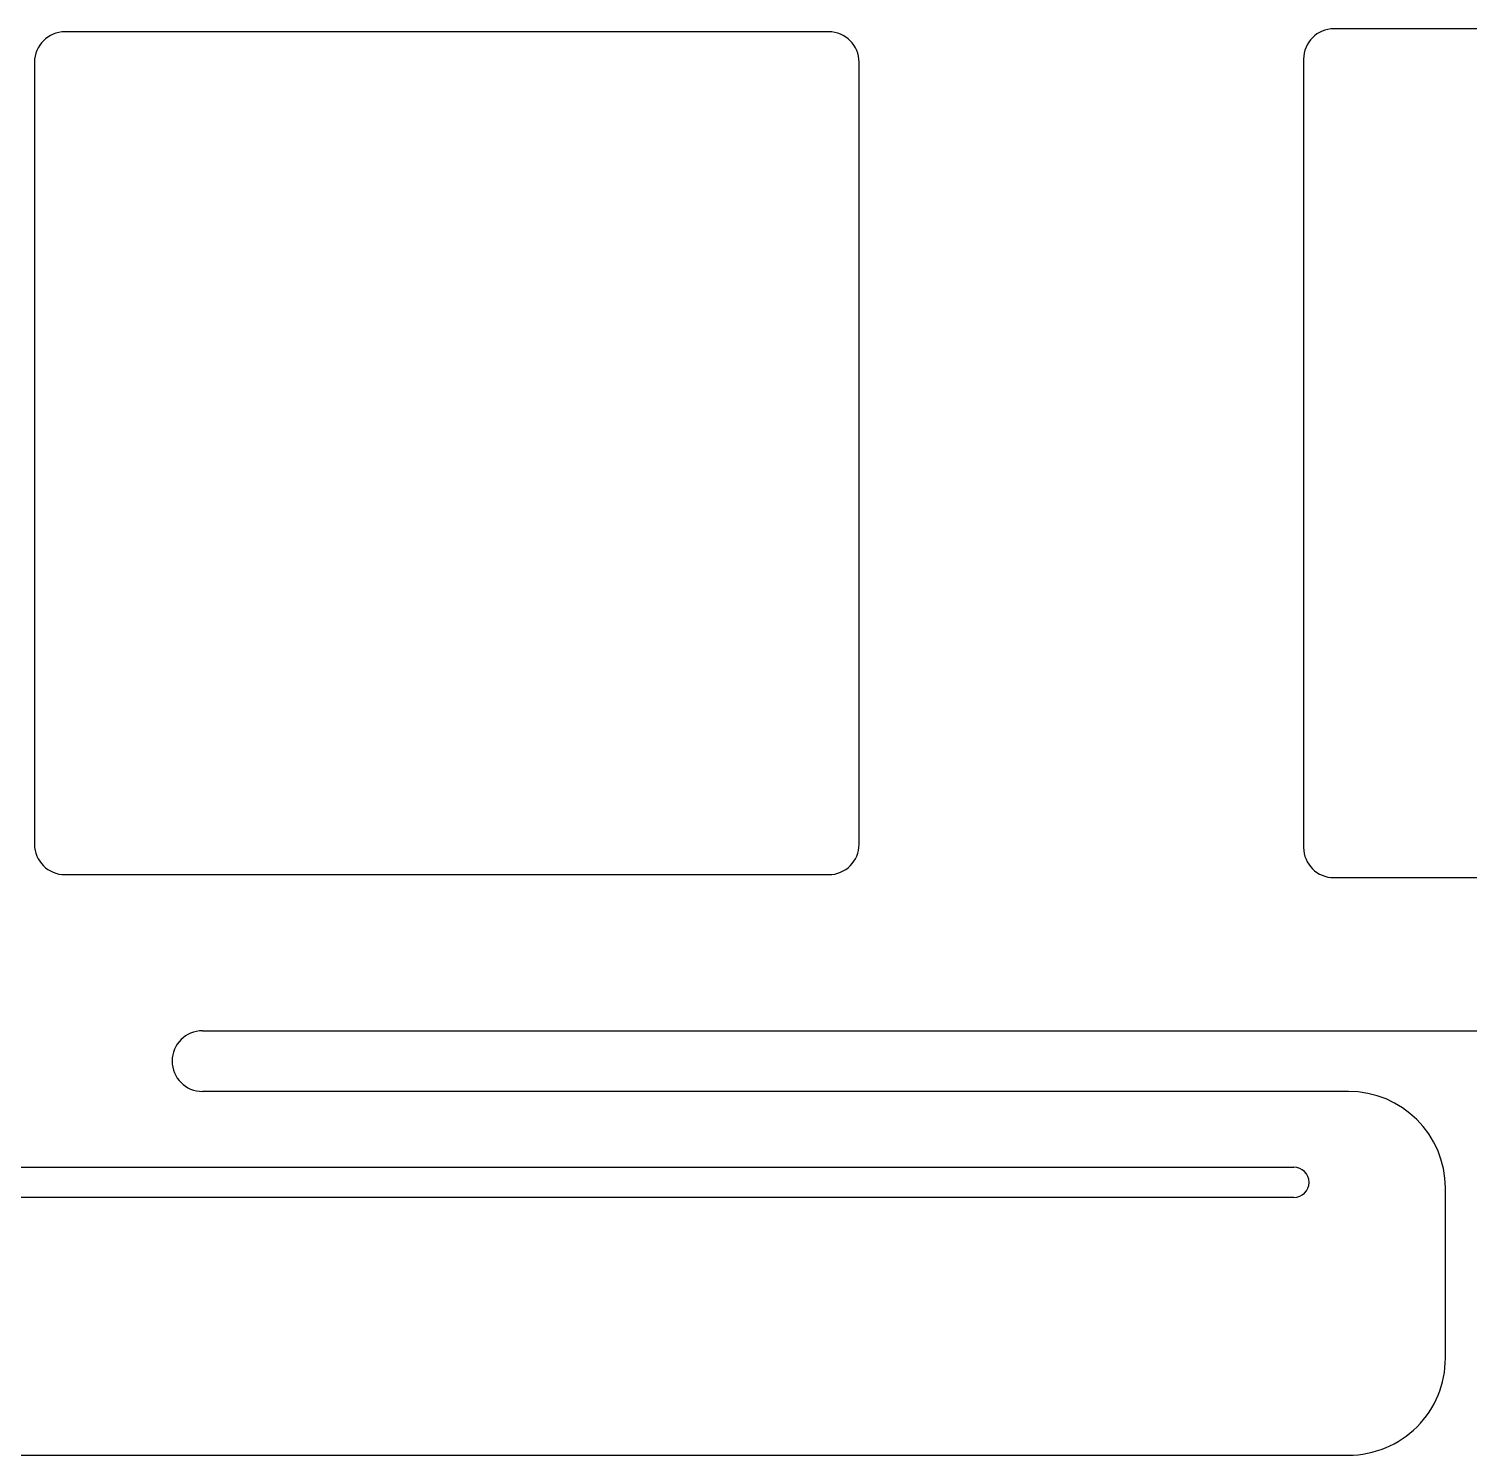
# Model space of a CAD drawing. Header units: millimetres. Extents: x -10 to 276, y -93 to 17.
# Drawn here: x 164.56 to 188.31, y -92.72 to -69.2 of the extents above; entities that cross this region are included whole.
import ezdxf

# ---------------------------------------------------------------- set-up
doc = ezdxf.new("R2010")
doc.units = ezdxf.units.MM
doc.layers.get('0').update_dxf_attribs({"linetype": 'CONTINUOUS'})
doc.layers.add('BLACK', color=7, linetype='CONTINUOUS')

msp = doc.modelspace()

# ---------------------------------------------------------------- linework, layer by layer
for points in [[(164.65025, -82.65, 0.414213562), (165.15025, -83.15), (177.75025, -83.15, 0.414213562), (178.25025, -82.65), (178.25025, -69.75, 0.414213562), (177.75025, -69.25), (165.15025, -69.25, 0.414213562), (164.65025, -69.75)], [(186.08125, -69.2, 0.414212391), (185.58125, -69.7), (185.58125, -82.7, 0.414212391), (186.08125, -83.2), (199.68125, -83.2, 0.414213562), (200.18125, -82.7), (200.18125, -69.7, 0.414213562), (199.68125, -69.2)]]:
    msp.add_lwpolyline(points, format="xyb", close=True)
at = {"layer": 'BLACK', "linetype": 'Continuous'}
for p, q in [((167.4201, -85.725), (196.359025, -85.725)), ((186.3201, -86.725), (167.4201, -86.725)), ((140.4201, -87.975), (185.4201, -87.975)), ((187.920082, -91.125), (187.920082, -88.317203)), ((185.4201, -88.475), (140.4201, -88.475)), ((139.5201, -92.725), (186.320082, -92.725))]:
    msp.add_line(p, q, dxfattribs=at)
at = {"layer": 'BLACK'}
for centre, radius, start, end in [((167.4201, -86.225), 0.5, 90, 270), ((186.3201, -88.325), 1.6, 0.2792104, 90), ((185.4201, -88.225), 0.25, 270, 90), ((186.3201, -91.125), 1.599982, 269.9993554, 0)]:
    msp.add_arc(centre, radius, start, end, dxfattribs=at)

doc.saveas('drawing.dxf')
